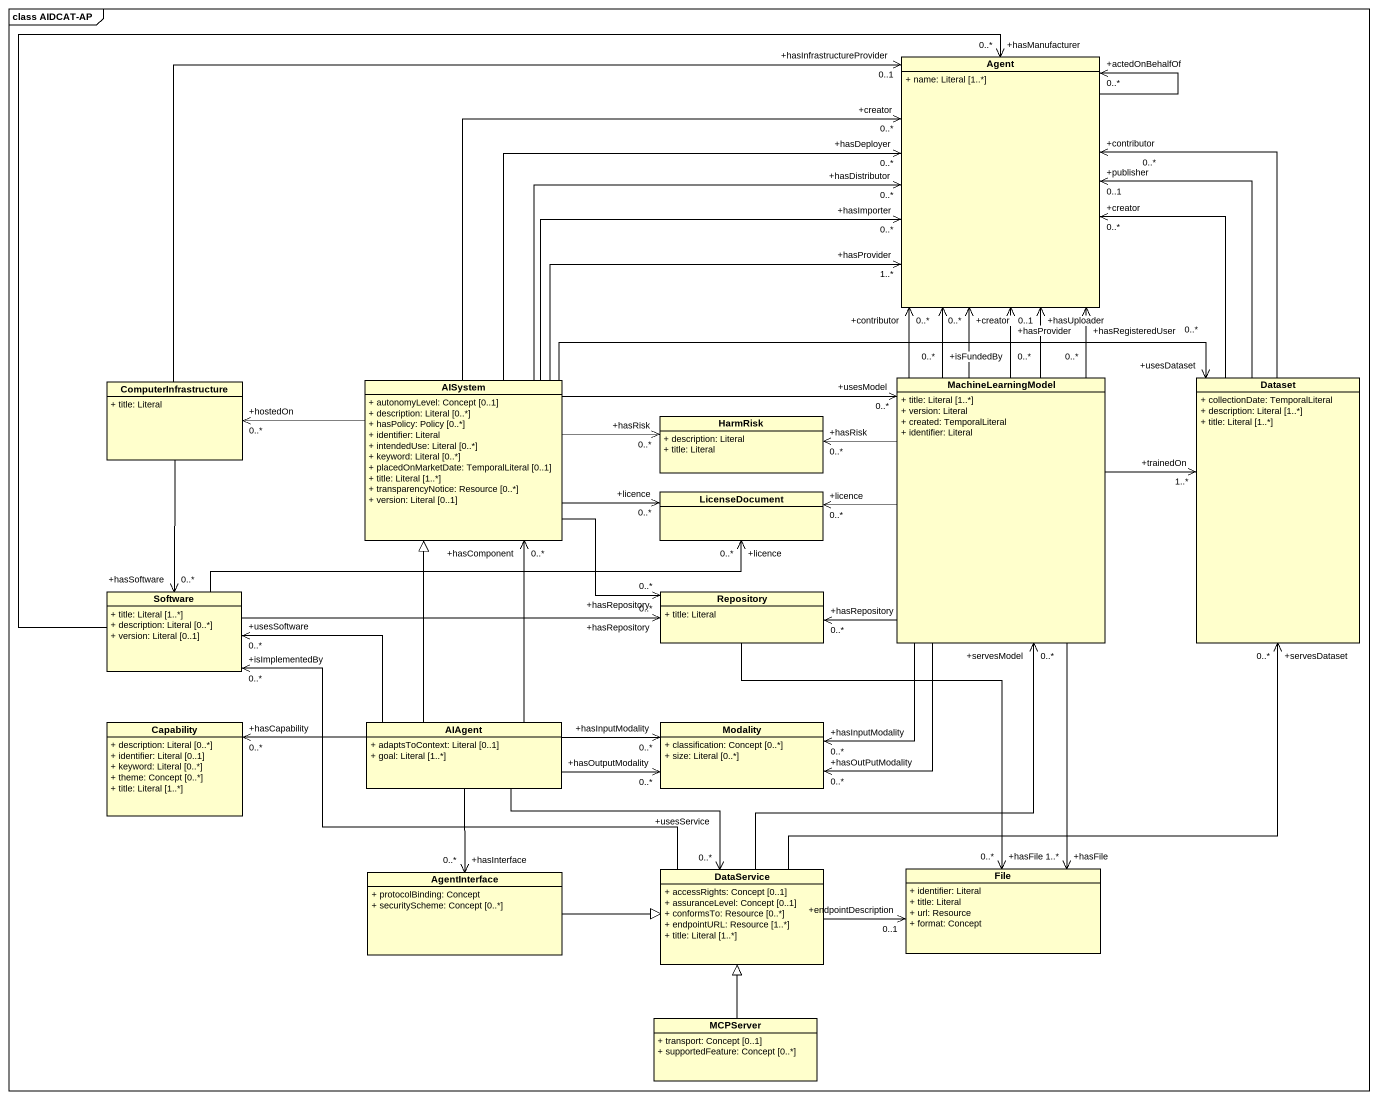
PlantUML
@startuml
mainframe class AIDCAT-AP
hide circle
hide empty members
skinparam classAttributeIconSize 0
class "Agent" as Agent_ {
  + name: Literal [1..*]
}
class ComputerInfrastructure {
  + title: Literal
}
class AISystem {
  + autonomyLevel: Concept [0..1]
  + description: Literal [0..*]
  + hasPolicy: Policy [0..*]
  + identifier: Literal
  + intendedUse: Literal [0..*]
  + keyword: Literal [0..*]
  + placedOnMarketDate: TemporalLiteral [0..1]
  + title: Literal [1..*]
  + transparencyNotice: Resource [0..*]
  + version: Literal [0..1]
}
class MachineLearningModel {
  + title: Literal [1..*]
  + version: Literal
  + created: TemporalLiteral
  + identifier: Literal
}
class Dataset {
  + collectionDate: TemporalLiteral
  + description: Literal [1..*]
  + title: Literal [1..*]
}
class HarmRisk {
  + description: Literal
  + title: Literal
}
class LicenseDocument
class Software {
  + title: Literal [1..*]
  + description: Literal [0..*]
  + version: Literal [0..1]
}
class Repository {
  + title: Literal
}
class Capability {
  + description: Literal [0..*]
  + identifier: Literal [0..1]
  + keyword: Literal [0..*]
  + theme: Concept [0..*]
  + title: Literal [1..*]
}
class AIAgent {
  + adaptsToContext: Literal [0..1]
  + goal: Literal [1..*]
}
class Modality {
  + classification: Concept [0..*]
  + size: Literal [0..*]
}
class AgentInterface {
  + protocolBinding: Concept
  + securityScheme: Concept [0..*]
}
class DataService {
  + accessRights: Concept [0..1]
  + assuranceLevel: Concept [0..1]
  + conformsTo: Resource [0..*]
  + endpointURL: Resource [1..*]
  + title: Literal [1..*]
}
class "File" as File_ {
  + identifier: Literal
  + title: Literal
  + url: Resource
  + format: Concept
}
class MCPServer {
  + transport: Concept [0..1]
  + supportedFeature: Concept [0..*]
}
Agent_ --> "+actedOnBehalfOf\n0..*" Agent_
ComputerInfrastructure -right-> "+hasInfrastructureProvider\n0..1" Agent_
ComputerInfrastructure --> "+hasSoftware\n0..*" Software
AISystem -right-> "+hasDistributor\n0..*" Agent_
AISystem -right-> "+hasImporter\n0..*" Agent_
AISystem -right-> "+hasDeployer\n0..*" Agent_
AISystem -right-> "+creator\n0..*" Agent_
AISystem -right-> "+hasProvider\n1..*" Agent_
AISystem -left-> "+hostedOn\n0..*" ComputerInfrastructure
AISystem -right-> "+usesModel\n0..*" MachineLearningModel
AISystem -right-> "+usesDataset\n0..*" Dataset
AISystem -right-> "+hasRisk\n0..*" HarmRisk
AISystem -right-> "+licence\n0..*" LicenseDocument
AISystem -right-> "+hasRepository\n0..*" Repository
MachineLearningModel -up-> "+creator\n0..*" Agent_
MachineLearningModel -up-> "+hasUploader\n0..1" Agent_
MachineLearningModel -up-> "+contributor\n0..*" Agent_
MachineLearningModel -up-> "+hasRegisteredUser\n0..*" Agent_
MachineLearningModel -up-> "+isFundedBy\n0..*" Agent_
MachineLearningModel -up-> "+hasProvider\n0..*" Agent_
MachineLearningModel -right-> "+trainedOn\n1..*" Dataset
MachineLearningModel -left-> "+hasRisk\n0..*" HarmRisk
MachineLearningModel -left-> "+licence\n0..*" LicenseDocument
MachineLearningModel -left-> "+hasRepository\n0..*" Repository
MachineLearningModel --> "+hasOutPutModality\n0..*" Modality
MachineLearningModel --> "+hasInputModality\n0..*" Modality
MachineLearningModel --> "+hasFile\n1..*" File_
Dataset -up-> "+creator\n0..*" Agent_
Dataset -up-> "+publisher\n0..1" Agent_
Dataset -up-> "+contributor\n0..*" Agent_
Software -right-> "+hasManufacturer\n0..*" Agent_
Software -right-> "+licence\n0..*" LicenseDocument
Software -right-> "+hasRepository\n0..*" Repository
Repository --> "+hasFile\n0..*" File_
AIAgent -up-> "+hasComponent\n0..*" AISystem
AIAgent -up-|> AISystem
AIAgent -left-> "+usesSoftware\n0..*" Software
AIAgent -left-> "+hasCapability\n0..*" Capability
AIAgent -right-> "+hasOutputModality\n0..*" Modality
AIAgent -right-> "+hasInputModality\n0..*" Modality
AIAgent --> "+hasInterface\n0..*" AgentInterface
AIAgent -right-> "+usesService\n0..*" DataService
AgentInterface -right-|> DataService
DataService -up-> "+servesModel\n0..*" MachineLearningModel
DataService -up-> "+servesDataset\n0..*" Dataset
DataService -left-> "+isImplementedBy\n0..*" Software
DataService -right-> "+endpointDescription\n0..1" File_
MCPServer -up-|> DataService
@enduml
